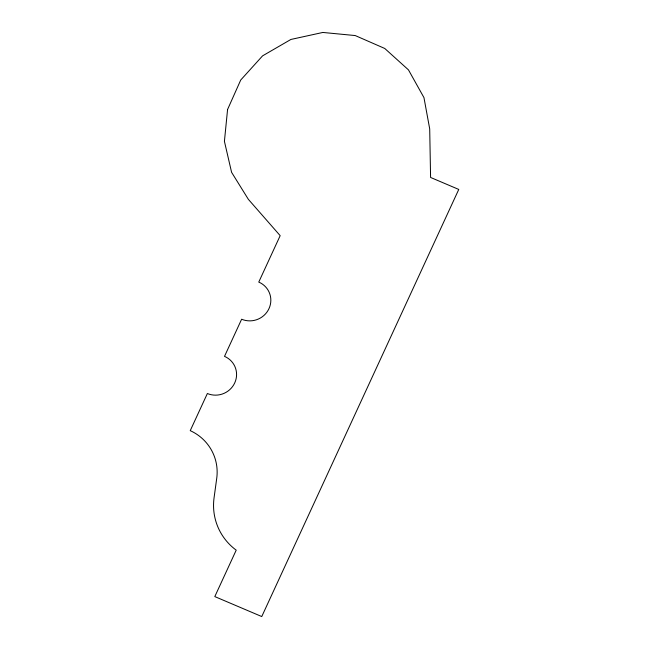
<?xml version="1.0" encoding="UTF-8"?>
<svg xmlns="http://www.w3.org/2000/svg" width="649" height="649" viewBox="0 0 649 649"><rect width="100%" height="100%" fill="white"/><g stroke="black" fill="none" stroke-linecap="round" stroke-linejoin="round"><path stroke-width="0.97" d="M227.572 109.494L224.416 141.336L231.588 172.318L248.356 199.332L280.173 235.66L258.764 282.088A20.736 20.119 -23 0 1 268.978 308.648A20.736 20.119 -23 0 1 241.631 319.227L224.505 356.366A20.736 20.119 -23 0 1 234.719 382.926A20.736 20.119 -23 0 1 207.372 393.513L190.238 430.652A47.929 46.501 -23 0 1 216.725 478.354L214.065 497.815A58.605 56.869 -23 0 0 236.212 550.157L214.803 596.585L261.758 616.55L458.762 189.435L430.587 177.453L429.703 128.908L423.959 97.618L408.456 69.865L384.752 48.464L355.222 35.557L322.853 32.45L290.898 39.451L262.577 55.855L240.73 80.014L227.572 109.494"/></g></svg>
